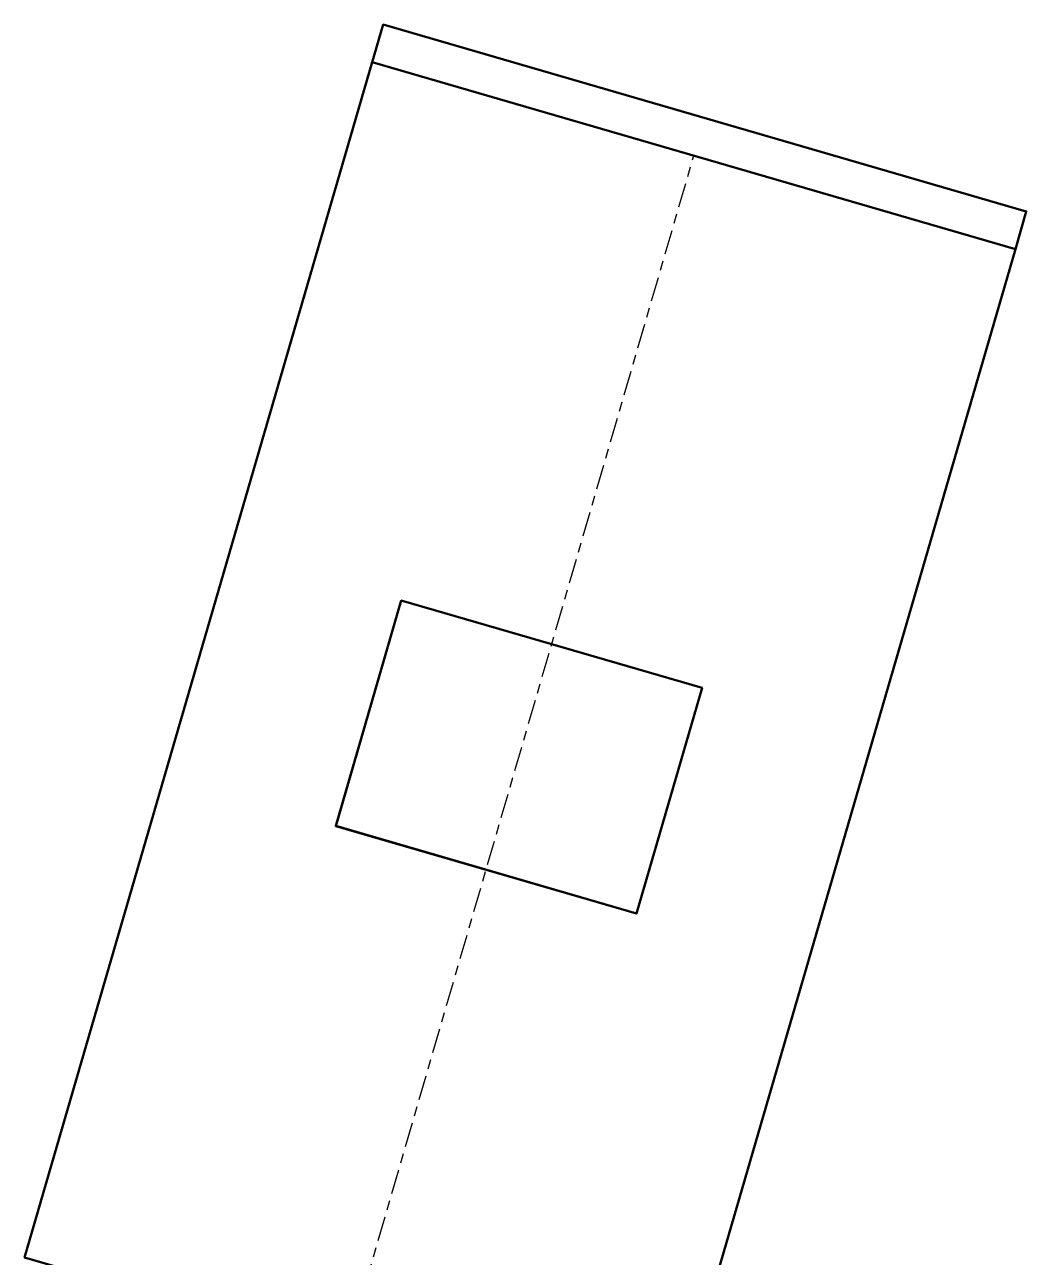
# Model space of a CAD drawing. Header units: inches. Extents: x -1654 to 1344, y -1538 to 36.
# Drawn here: x -248.17 to -222.59, y -660.75 to -629.26 of the extents above; entities that cross this region are included whole.
import ezdxf

# ---------------------------------------------------------------- set-up
doc = ezdxf.new("R2010")
doc.units = ezdxf.units.IN
doc.header["$MEASUREMENT"] = 0
doc.linetypes.add('Center', pattern=[1.25, 0.25, -0.1875, 0.625, -0.1875])
for name, color, linetype, lineweight in [('M-HVAC-CDFF', 3, 'Continuous', 30), ('M-HVAC-CDFF-SA', 3, 'Continuous', 30), ('M-HVAC-DUCT', 1, 'Center', 30), ('M-HVAC-DUCT-SA', 1, 'Continuous', 50)]:
    doc.layers.add(name, color=color, linetype=linetype, lineweight=lineweight)

# ---------------------------------------------------------------- blocks, each defined once
blk = doc.blocks.new('Face Thin Mount Return Diffuser - Non-Hosted - 6x8 Face-950880-_3D_')
at = {"layer": 'M-HVAC-CDFF'}
mesh = blk.add_polyface(dxfattribs=at)
corners = [(3, -4, 1), (3, 4, 1), (-3, 4, 1), (-3, -4, 1)]
mesh.append_faces([[corners[k] for k in face] for face in [(3, 0, 1, 2)]])
mesh = blk.add_polyface(dxfattribs=at)
corners = [(3, -4), (-3, -4), (-3, 4), (3, 4)]
mesh.append_faces([[corners[k] for k in face] for face in [(2, 3, 0, 1)]])
mesh = blk.add_polyface(dxfattribs=at)
corners = [(-3, -4), (-3, -4, 1), (-3, 4, 1), (-3, 4)]
mesh.append_faces([[corners[k] for k in face] for face in [(3, 0, 1, 2)]])
mesh = blk.add_polyface(dxfattribs=at)
corners = [(-3, 4), (-3, 4, 1), (3, 4, 1), (3, 4)]
mesh.append_faces([[corners[k] for k in face] for face in [(0, 1, 2, 3)]])
mesh = blk.add_polyface(dxfattribs=at)
corners = [(3, 4), (3, 4, 1), (3, -4, 1), (3, -4)]
mesh.append_faces([[corners[k] for k in face] for face in [(3, 0, 1, 2)]])
mesh = blk.add_polyface(dxfattribs=at)
corners = [(3, -4), (3, -4, 1), (-3, -4, 1), (-3, -4)]
mesh.append_faces([[corners[k] for k in face] for face in [(0, 1, 2, 3)]])
blk = doc.blocks.new('Rectangular Takeoff - Standard-915823-_3D_')
at = {"layer": 'M-HVAC-DUCT', "color": 8, "linetype": 'Continuous', "lineweight": 50}
mesh = blk.add_polyface(dxfattribs=at)
corners = [(-0.24, -4, 3), (-0.24, 4, 3), (-0.24, 4, -3), (-0.24, -4, -3)]
mesh.append_faces([[corners[k] for k in face] for face in [(1, 2, 3, 0)]], dxfattribs={"color": 8})
mesh = blk.add_polyface(dxfattribs=at)
corners = [(-0.24, 4, -3), (1, 4, -3), (1, -4, -3), (-0.24, -4, -3)]
mesh.append_faces([[corners[k] for k in face] for face in [(3, 0, 1, 2)]], dxfattribs={"color": 8})
mesh = blk.add_polyface(dxfattribs=at)
corners = [(-0.24, 4, 3), (1, 4, 3), (1, 4, -3), (-0.24, 4, -3)]
mesh.append_faces([[corners[k] for k in face] for face in [(2, 3, 0, 1)]], dxfattribs={"color": 8})
mesh = blk.add_polyface(dxfattribs=at)
corners = [(1, -4, 3), (1, 4, 3), (-0.24, 4, 3), (-0.24, -4, 3)]
mesh.append_faces([[corners[k] for k in face] for face in [(1, 2, 3, 0)]], dxfattribs={"color": 8})
mesh = blk.add_polyface(dxfattribs=at)
corners = [(1, -4, 3), (1, -4, -3), (1, 4, -3), (1, 4, 3)]
mesh.append_faces([[corners[k] for k in face] for face in [(3, 0, 1, 2)]], dxfattribs={"color": 8})
mesh = blk.add_polyface(dxfattribs=at)
corners = [(-0.24, -4, -3), (1, -4, -3), (1, -4, 3), (-0.24, -4, 3)]
mesh.append_faces([[corners[k] for k in face] for face in [(3, 0, 1, 2)]], dxfattribs={"color": 8})
blk = doc.blocks.new('Rectangular Endcap - Standard-915868-_3D_')
at = {"layer": 'M-HVAC-DUCT', "color": 8, "linetype": 'Continuous', "lineweight": 50}
mesh = blk.add_polyface(dxfattribs=at)
corners = [(0, 8.551, 7.65), (0, 8.551, -7.65), (0, -8.551, -7.65), (0, -8.551, 7.65)]
mesh.append_faces([[corners[k] for k in face] for face in [(0, 1, 2, 3)]], dxfattribs={"color": 8})
mesh = blk.add_polyface(dxfattribs=at)
corners = [(0, 8.551, -7.65), (0, 8.551, 7.65), (1, 8.551, 7.65), (1, 8.551, -7.65)]
mesh.append_faces([[corners[k] for k in face] for face in [(0, 1, 2, 3)]], dxfattribs={"color": 8})
mesh = blk.add_polyface(dxfattribs=at)
corners = [(0, -8.551, -7.65), (0, 8.551, -7.65), (1, 8.551, -7.65), (1, -8.551, -7.65)]
mesh.append_faces([[corners[k] for k in face] for face in [(0, 1, 2, 3)]], dxfattribs={"color": 8})
mesh = blk.add_polyface(dxfattribs=at)
corners = [(0, 8.551, 7.65), (0, -8.551, 7.65), (1, -8.551, 7.65), (1, 8.551, 7.65)]
mesh.append_faces([[corners[k] for k in face] for face in [(3, 0, 1, 2)]], dxfattribs={"color": 8})
mesh = blk.add_polyface(dxfattribs=at)
corners = [(1, 8.551, 7.65), (1, -8.551, 7.65), (1, -8.551, -7.65), (1, 8.551, -7.65)]
mesh.append_faces([[corners[k] for k in face] for face in [(2, 3, 0, 1)]], dxfattribs={"color": 8})
mesh = blk.add_polyface(dxfattribs=at)
corners = [(0, -8.551, 7.65), (0, -8.551, -7.65), (1, -8.551, -7.65), (1, -8.551, 7.65)]
mesh.append_faces([[corners[k] for k in face] for face in [(0, 1, 2, 3)]], dxfattribs={"color": 8})

msp = doc.modelspace()

# ---------------------------------------------------------------- linework, layer by layer
at = {"layer": 'M-HVAC-DUCT', "color": 5}
msp.add_line((-239.959, -663.141, 1332), (-231.082, -632.604, 1332), dxfattribs=at)

# ---------------------------------------------------------------- block references
at = {"layer": 'M-HVAC-CDFF-SA', "extrusion": (0, 0, -1), "rotation": 286.2098687159167}
msp.add_blockref('Face Thin Mount Return Diffuser - Non-Hosted - 6x8 Face-950880-_3D_', (235.548, -647.968, -1341.65), dxfattribs=at)
at = {"layer": 'M-HVAC-DUCT-SA', "color": 8, "rotation": 73.79013128408342}
msp.add_blockref('Rectangular Endcap - Standard-915868-_3D_', (-231.082, -632.604, 1332), dxfattribs=at)
at = {"layer": 'M-HVAC-DUCT-SA', "color": 8, "extrusion": (0.279157, 0.960246, 0), "rotation": 90}
msp.add_blockref('Rectangular Takeoff - Standard-915823-_3D_', (45.3, 1339.65, -687.964), dxfattribs=at)

# ---------------------------------------------------------------- meshes
at = {"layer": 'M-HVAC-DUCT-SA', "color": 8}
mesh = msp.add_polyface(dxfattribs=at)
corners = [(-231.748, -665.528, 1324.35), (-248.17, -660.754, 1324.35), (-239.293, -630.217, 1324.35), (-222.871, -634.991, 1324.35)]
mesh.append_faces([[corners[k] for k in face] for face in [(0, 1, 2, 3)]], dxfattribs={"color": 8})
mesh = msp.add_polyface(dxfattribs=at)
corners = [(-248.17, -660.754, 1339.65), (-231.748, -665.528, 1339.65), (-222.871, -634.991, 1339.65), (-239.293, -630.217, 1339.65)]
mesh.append_faces([[corners[k] for k in face] for face in [(3, 0, 1, 2)]], dxfattribs={"color": 8})
mesh = msp.add_polyface(dxfattribs=at)
corners = [(-248.17, -660.754, 1324.35), (-248.17, -660.754, 1339.65), (-239.293, -630.217, 1339.65), (-239.293, -630.217, 1324.35)]
mesh.append_faces([[corners[k] for k in face] for face in [(3, 0, 1, 2)]], dxfattribs={"color": 8})
mesh = msp.add_polyface(dxfattribs=at)
corners = [(-239.293, -630.217, 1324.35), (-239.293, -630.217, 1339.65), (-222.871, -634.991, 1339.65), (-222.871, -634.991, 1324.35)]
mesh.append_faces([[corners[k] for k in face] for face in [(3, 0, 1, 2)]], dxfattribs={"color": 8})
mesh = msp.add_polyface(dxfattribs=at)
corners = [(-231.748, -665.528, 1339.65), (-231.748, -665.528, 1324.35), (-222.871, -634.991, 1324.35), (-222.871, -634.991, 1339.65)]
mesh.append_faces([[corners[k] for k in face] for face in [(3, 0, 1, 2)]], dxfattribs={"color": 8})
mesh = msp.add_polyface(dxfattribs=at)
corners = [(-238.552, -643.971, 1339.41), (-230.87, -646.204, 1339.41), (-232.545, -651.966, 1339.41), (-240.227, -649.732, 1339.41)]
mesh.append_faces([[corners[k] for k in face] for face in [(1, 2, 3, 0)]], dxfattribs={"color": 8})
mesh = msp.add_polyface(dxfattribs=at)
corners = [(-238.552, -643.971, 1339.41), (-240.227, -649.732, 1339.41), (-240.227, -649.732, 1339.65), (-238.552, -643.971, 1339.65)]
mesh.append_faces([[corners[k] for k in face] for face in [(0, 1, 2, 3)]], dxfattribs={"color": 8})
mesh = msp.add_polyface(dxfattribs=at)
corners = [(-238.552, -643.971, 1339.65), (-240.227, -649.732, 1339.65), (-232.545, -651.966, 1339.65), (-230.87, -646.204, 1339.65)]
mesh.append_faces([[corners[k] for k in face] for face in [(1, 2, 3, 0)]], dxfattribs={"color": 8})
mesh = msp.add_polyface(dxfattribs=at)
corners = [(-230.87, -646.204, 1339.41), (-238.552, -643.971, 1339.41), (-238.552, -643.971, 1339.65), (-230.87, -646.204, 1339.65)]
mesh.append_faces([[corners[k] for k in face] for face in [(3, 0, 1, 2)]], dxfattribs={"color": 8})
mesh = msp.add_polyface(dxfattribs=at)
corners = [(-232.545, -651.966, 1339.41), (-230.87, -646.204, 1339.41), (-230.87, -646.204, 1339.65), (-232.545, -651.966, 1339.65)]
mesh.append_faces([[corners[k] for k in face] for face in [(3, 0, 1, 2)]], dxfattribs={"color": 8})
mesh = msp.add_polyface(dxfattribs=at)
corners = [(-240.227, -649.732, 1339.41), (-232.545, -651.966, 1339.41), (-232.545, -651.966, 1339.65), (-240.227, -649.732, 1339.65)]
mesh.append_faces([[corners[k] for k in face] for face in [(3, 0, 1, 2)]], dxfattribs={"color": 8})
mesh = msp.add_polyface(dxfattribs=at)
corners = [(-248.17, -660.754, 1324.35), (-231.748, -665.528, 1324.35), (-231.748, -665.528, 1339.65), (-248.17, -660.754, 1339.65)]
mesh.append_faces([[corners[k] for k in face] for face in [(3, 0, 1, 2)]], dxfattribs={"color": 8})

doc.saveas('drawing.dxf')
